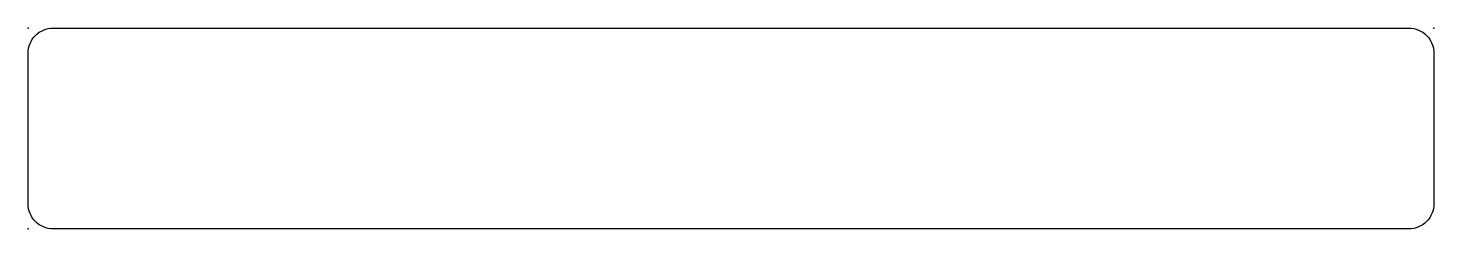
# Model space of a CAD drawing. Header units: millimetres. Extents: x -90 to 190, y 0 to 40.
import ezdxf

# ---------------------------------------------------------------- set-up
doc = ezdxf.new("R2010")
doc.units = ezdxf.units.MM
doc.layers.get('0').update_dxf_attribs({"linetype": 'CONTINUOUS'})

msp = doc.modelspace()

# ---------------------------------------------------------------- linework, layer by layer
msp.add_lwpolyline([(-85, 40), (185, 40, -0.414214), (190, 35), (190, 5, -0.414214), (185, 0), (-85, 0, -0.414214), (-90, 5), (-90, 35, -0.414214)], format="xyb", close=True)
for p in [(-90, 40), (190, 40), (-90, 0)]:
    msp.add_point(p)

doc.saveas('drawing.dxf')
